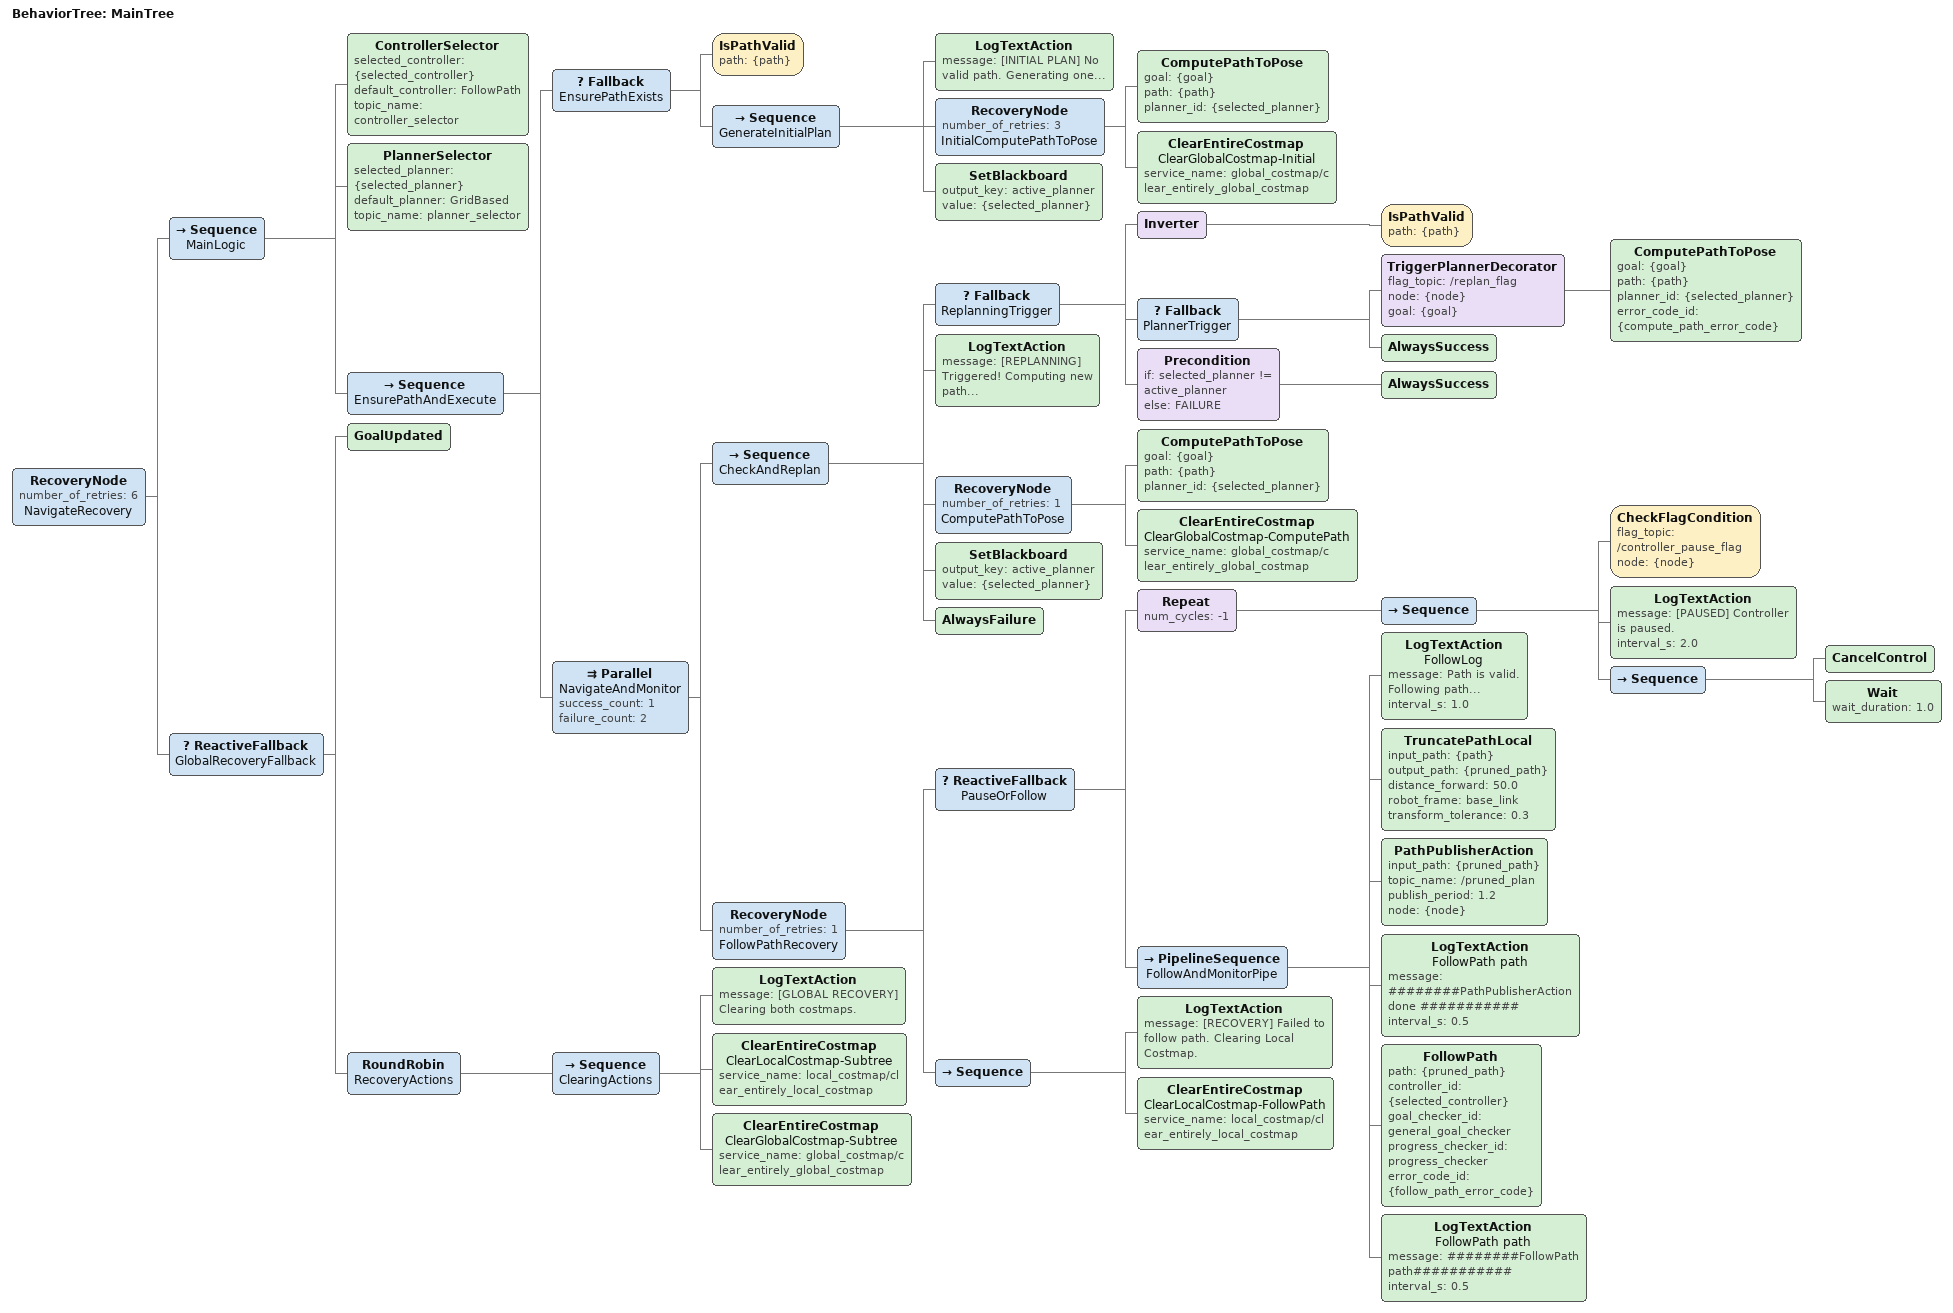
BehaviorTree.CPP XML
<root BTCPP_format="4" main_tree_to_execute="MainTree">
    <BehaviorTree ID="MainTree">
      <RecoveryNode number_of_retries="6" name="NavigateRecovery">
        <Sequence name="MainLogic">
          <ControllerSelector selected_controller="{selected_controller}" default_controller="FollowPath" topic_name="controller_selector"/>
          <PlannerSelector selected_planner="{selected_planner}" default_planner="GridBased" topic_name="planner_selector"/>

          <Sequence name="EnsurePathAndExecute">

            <Fallback name="EnsurePathExists">
              <IsPathValid path="{path}"/>
              <Sequence name="GenerateInitialPlan">
                <LogTextAction message="[INITIAL PLAN] No valid path. Generating one..."/>
                <RecoveryNode number_of_retries="3" name="InitialComputePathToPose">
                  <ComputePathToPose goal="{goal}" path="{path}" planner_id="{selected_planner}"/>
                  <ClearEntireCostmap name="ClearGlobalCostmap-Initial" service_name="global_costmap/clear_entirely_global_costmap"/>
                </RecoveryNode>
                <SetBlackboard output_key="active_planner" value="{selected_planner}"/>
              </Sequence>
            </Fallback>

            <Parallel name="NavigateAndMonitor" success_count="1" failure_count="2">
              <Sequence name="CheckAndReplan">
                <Fallback name="ReplanningTrigger">
                  <Inverter><IsPathValid path="{path}"/></Inverter>

                  <Fallback name="PlannerTrigger">
                    <TriggerPlannerDecorator flag_topic="/replan_flag" node="{node}" goal="{goal}">

                      <ComputePathToPose goal="{goal}" path="{path}" planner_id="{selected_planner}" error_code_id="{compute_path_error_code}" />

                    </TriggerPlannerDecorator>

                    <AlwaysSuccess />
                  </Fallback>
                  <Precondition if="selected_planner != active_planner" else="FAILURE"><AlwaysSuccess /></Precondition>
                </Fallback>
                <LogTextAction message="[REPLANNING] Triggered! Computing new path..."/>
                <RecoveryNode number_of_retries="1" name="ComputePathToPose">
                  <ComputePathToPose goal="{goal}" path="{path}" planner_id="{selected_planner}"/>
                  <ClearEntireCostmap name="ClearGlobalCostmap-ComputePath" service_name="global_costmap/clear_entirely_global_costmap"/>
                </RecoveryNode>
                <SetBlackboard output_key="active_planner" value="{selected_planner}"/>
                <AlwaysFailure />
              </Sequence>

              <RecoveryNode number_of_retries="1" name="FollowPathRecovery">
                <ReactiveFallback name="PauseOrFollow">
                  <Repeat num_cycles="-1">
                    <Sequence>
                      <CheckFlagCondition flag_topic="/controller_pause_flag" node="{node}" />
                      <LogTextAction message="[PAUSED] Controller is paused." interval_s="2.0"/>
                      <Sequence>
                        <CancelControl/>
                        <Wait wait_duration="1.0"/>
                      </Sequence>
                    </Sequence>
                  </Repeat>
                  <PipelineSequence name="FollowAndMonitorPipe">
                      <LogTextAction name="FollowLog" message="Path is valid. Following path..." interval_s="1.0" />
                      <TruncatePathLocal input_path="{path}" output_path="{pruned_path}" distance_forward="50.0" robot_frame="base_link" transform_tolerance="0.3"/>
                      <PathPublisherAction input_path="{pruned_path}" topic_name="/pruned_plan" publish_period="1.2" node="{node}" />
                      <LogTextAction name="FollowPath path" message="########PathPublisherAction done ###########" interval_s="0.5" />
                      <FollowPath path="{pruned_path}" controller_id="{selected_controller}" goal_checker_id= "general_goal_checker" progress_checker_id="progress_checker" error_code_id="{follow_path_error_code}"/>
                      <LogTextAction name="FollowPath path" message="########FollowPath path###########" interval_s="0.5" />
                  </PipelineSequence>
                </ReactiveFallback>
                <Sequence>
                    <LogTextAction message="[RECOVERY] Failed to follow path. Clearing Local Costmap."/>
                    <ClearEntireCostmap name="ClearLocalCostmap-FollowPath" service_name="local_costmap/clear_entirely_local_costmap"/>
                </Sequence>
              </RecoveryNode>
            </Parallel>
          </Sequence>
        </Sequence>

        <ReactiveFallback name="GlobalRecoveryFallback">
          <GoalUpdated/>
          <RoundRobin name="RecoveryActions">
            <Sequence name="ClearingActions">
              <LogTextAction message="[GLOBAL RECOVERY] Clearing both costmaps."/>
              <ClearEntireCostmap name="ClearLocalCostmap-Subtree" service_name="local_costmap/clear_entirely_local_costmap"/>
              <ClearEntireCostmap name="ClearGlobalCostmap-Subtree" service_name="global_costmap/clear_entirely_global_costmap"/>
            </Sequence>
          </RoundRobin>
        </ReactiveFallback>

      </RecoveryNode>
    </BehaviorTree>
</root>
